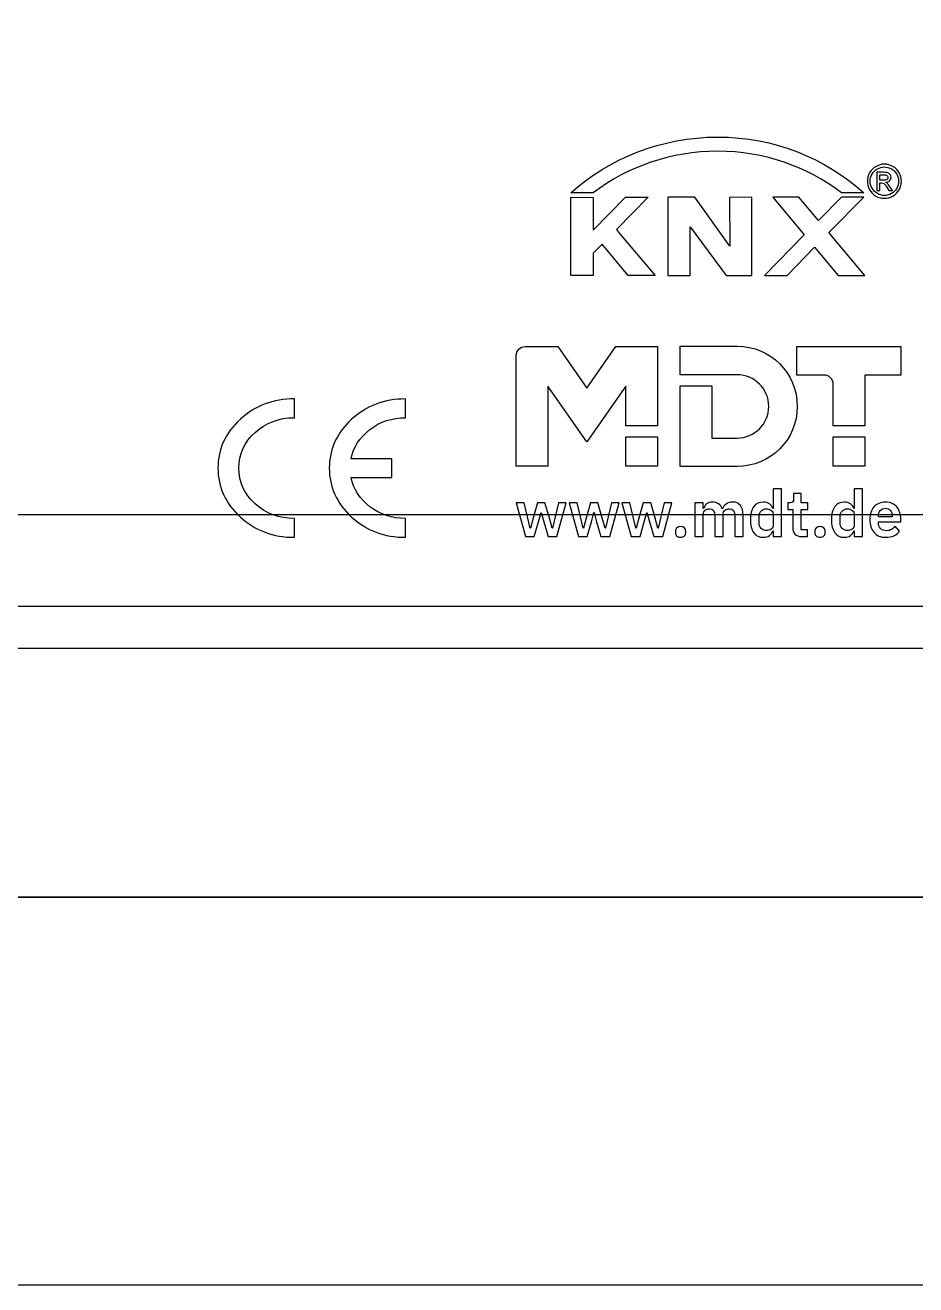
# Model space of a CAD drawing. Header units: millimetres. Extents: x 2151 to 5908, y -441 to 3322.
# Drawn here: x 3270.55 to 3302.74, y 2035.61 to 2081.11 of the extents above; entities that cross this region are included whole.
import ezdxf
from ezdxf.enums import TextEntityAlignment as Align

# ---------------------------------------------------------------- set-up
doc = ezdxf.new("R2010")
doc.units = ezdxf.units.MM
doc.layers.add('2DE_OBJ_Eti-Apparatus', color=7, linetype='Continuous', lineweight=25)
doc.layers.add('Beschriftung', color=7, linetype='Continuous')
doc.layers.add('Gehäuse', color=7, linetype='Continuous')
doc.styles.add('CP_ATTR', font='ARIAL.TTF')

# ---------------------------------------------------------------- blocks, each defined once
blk = doc.blocks.new('2de_eti_9_4352_5ex0yz5')
at = {"linetype": 'Continuous'}
blk.add_line((716, 0), (0, 0), dxfattribs=at)
at = {"linetype": 'ByBlock', "style": 'CP_ATTR', "flags": 9}
for tag, p in [('CURRENT', (0, 5)), ('LINK', (0, 5)), ('CHARACTER', (0, 5)), ('POWER', (0, 5)), ('ORDER-NO', (0, 5)), ('PRODUCT-TYPE', (0, 5)), ('ARTICLE', (0, 5)), ('GROUP', (0, 5)), ('NUMBER', (0, 5)), ('NAME', (0, 5)), ('EL-STATUS', (0, 4.999)), ('FUNCTION', (0, 4.999)), ('ARTICLE-2', (0, 4.999)), ('ARTICLE-1', (0, 4.999)), ('VOLTAGE', (0, 4.999)), ('PRODUCER', (0, 4.999)), ('WEIGHT', (0.001, 5)), ('IP', (0.001, 5)), ('OTHER', (0.001, 5))]:
    blk.add_attdef(tag, text='', height=0.00005, dxfattribs=at).set_placement(p, align=Align.MIDDLE_LEFT)
blk = doc.blocks.new('Gehäuse_6_TE')
at = {"layer": 'Gehäuse'}
for p, q in [((0, 23), (108, 23)), ((0, 14), (108, 14))]:
    blk.add_line(p, q, dxfattribs=at)
for points in [[(0, 0), (108, 0), (108, 91), (0, 91)], [(2.5, 66.5), (105.5, 66.5), (105.5, 24.5), (2.5, 24.5)], [(108, 14), (54, 14), (54, 0), (108, 0)]]:
    blk.add_lwpolyline(points, close=True, dxfattribs=at)
blk = doc.blocks.new('STC-0960.01')
at = {"layer": 'Beschriftung'}
for points, knots in [([(98.845, 39.447), (97.439, 40.701), (95.604, 41.459), (93.568, 41.459), (93.568, 41.459), (93.567, 41.459), (93.566, 41.459), (93.565, 41.459), (93.565, 41.459), (91.53, 41.458), (89.655, 40.698), (88.25, 39.445), (88.25, 39.445), (88.25, 39.445), (89.061, 39.445), (89.061, 39.445), (89.061, 39.445), (90.307, 40.389), (91.874, 40.947), (93.56, 40.947), (93.56, 40.947), (93.562, 40.947), (93.563, 40.947), (93.565, 40.947), (93.565, 40.947), (95.25, 40.946), (96.79, 40.391), (98.035, 39.447), (98.035, 39.447), (98.035, 39.447), (98.845, 39.447), (98.845, 39.447)], [0, 0, 0, 0, 0.111111, 0.111111, 0.111111, 0.111111, 0.222222, 0.222222, 0.222222, 0.222222, 0.333333, 0.333333, 0.333333, 0.333333, 0.444444, 0.444444, 0.444444, 0.444444, 0.555556, 0.555556, 0.555556, 0.555556, 0.666667, 0.666667, 0.666667, 0.666667, 0.777778, 0.777778, 0.777778, 0.777778, 1, 1, 1, 1]), ([(99.585, 40.48), (99.688, 40.48), (99.788, 40.453), (99.887, 40.399), (99.887, 40.399), (99.986, 40.347), (100.063, 40.271), (100.118, 40.172), (100.118, 40.172), (100.173, 40.073), (100.2, 39.97), (100.2, 39.863), (100.2, 39.863), (100.2, 39.757), (100.173, 39.655), (100.118, 39.557), (100.118, 39.557), (100.065, 39.46), (99.989, 39.383), (99.891, 39.329), (99.891, 39.329), (99.794, 39.274), (99.692, 39.247), (99.585, 39.247), (99.585, 39.247), (99.478, 39.247), (99.376, 39.274), (99.277, 39.329), (99.277, 39.329), (99.18, 39.383), (99.103, 39.46), (99.05, 39.557), (99.05, 39.557), (98.994, 39.655), (98.968, 39.757), (98.968, 39.863), (98.968, 39.863), (98.968, 39.97), (98.996, 40.073), (99.051, 40.172), (99.051, 40.172), (99.106, 40.271), (99.183, 40.347), (99.282, 40.399), (99.282, 40.399), (99.381, 40.453), (99.481, 40.48), (99.585, 40.48)], [0, 0, 0, 0, 0.076923, 0.076923, 0.076923, 0.076923, 0.153846, 0.153846, 0.153846, 0.153846, 0.230769, 0.230769, 0.230769, 0.230769, 0.307692, 0.307692, 0.307692, 0.307692, 0.384615, 0.384615, 0.384615, 0.384615, 0.461538, 0.461538, 0.461538, 0.461538, 0.538462, 0.538462, 0.538462, 0.538462, 0.615385, 0.615385, 0.615385, 0.615385, 0.692308, 0.692308, 0.692308, 0.692308, 0.769231, 0.769231, 0.769231, 0.769231, 0.846154, 0.846154, 0.846154, 0.846154, 1, 1, 1, 1]), ([(99.585, 40.378), (99.498, 40.378), (99.414, 40.356), (99.332, 40.311), (99.332, 40.311), (99.25, 40.267), (99.185, 40.204), (99.14, 40.12), (99.14, 40.12), (99.093, 40.038), (99.069, 39.953), (99.069, 39.863), (99.069, 39.863), (99.069, 39.774), (99.093, 39.689), (99.138, 39.609), (99.138, 39.609), (99.183, 39.527), (99.247, 39.463), (99.329, 39.418), (99.329, 39.418), (99.411, 39.373), (99.496, 39.349), (99.585, 39.349), (99.585, 39.349), (99.673, 39.349), (99.758, 39.373), (99.84, 39.418), (99.84, 39.418), (99.922, 39.463), (99.986, 39.527), (100.031, 39.609), (100.031, 39.609), (100.076, 39.689), (100.098, 39.774), (100.098, 39.863), (100.098, 39.863), (100.098, 39.953), (100.075, 40.038), (100.029, 40.12), (100.029, 40.12), (99.983, 40.204), (99.919, 40.267), (99.837, 40.311), (99.837, 40.311), (99.755, 40.356), (99.67, 40.378), (99.585, 40.378)], [0, 0, 0, 0, 0.076923, 0.076923, 0.076923, 0.076923, 0.153846, 0.153846, 0.153846, 0.153846, 0.230769, 0.230769, 0.230769, 0.230769, 0.307692, 0.307692, 0.307692, 0.307692, 0.384615, 0.384615, 0.384615, 0.384615, 0.461538, 0.461538, 0.461538, 0.461538, 0.538462, 0.538462, 0.538462, 0.538462, 0.615385, 0.615385, 0.615385, 0.615385, 0.692308, 0.692308, 0.692308, 0.692308, 0.769231, 0.769231, 0.769231, 0.769231, 0.846154, 0.846154, 0.846154, 0.846154, 1, 1, 1, 1]), ([(99.314, 39.523), (99.314, 39.523), (99.314, 40.185), (99.314, 40.185), (99.314, 40.185), (99.314, 40.185), (99.541, 40.185), (99.541, 40.185), (99.541, 40.185), (99.62, 40.185), (99.677, 40.179), (99.712, 40.167), (99.712, 40.167), (99.747, 40.155), (99.774, 40.133), (99.795, 40.103), (99.795, 40.103), (99.815, 40.073), (99.825, 40.04), (99.825, 40.006), (99.825, 40.006), (99.825, 39.958), (99.809, 39.916), (99.774, 39.879), (99.774, 39.879), (99.739, 39.844), (99.693, 39.824), (99.635, 39.819), (99.635, 39.819), (99.658, 39.809), (99.678, 39.797), (99.692, 39.784), (99.692, 39.784), (99.718, 39.759), (99.752, 39.714), (99.79, 39.653), (99.79, 39.653), (99.79, 39.653), (99.871, 39.523), (99.871, 39.523), (99.871, 39.523), (99.871, 39.523), (99.74, 39.523), (99.74, 39.523), (99.74, 39.523), (99.74, 39.523), (99.682, 39.627), (99.682, 39.627), (99.682, 39.627), (99.635, 39.71), (99.598, 39.76), (99.57, 39.782), (99.57, 39.782), (99.549, 39.797), (99.521, 39.804), (99.484, 39.804), (99.484, 39.804), (99.484, 39.804), (99.421, 39.804), (99.421, 39.804), (99.421, 39.804), (99.421, 39.804), (99.421, 39.523), (99.421, 39.523), (99.421, 39.523), (99.421, 39.523), (99.314, 39.523), (99.314, 39.523)], [0, 0, 0, 0, 0.055556, 0.055556, 0.055556, 0.055556, 0.111111, 0.111111, 0.111111, 0.111111, 0.166667, 0.166667, 0.166667, 0.166667, 0.222222, 0.222222, 0.222222, 0.222222, 0.277778, 0.277778, 0.277778, 0.277778, 0.333333, 0.333333, 0.333333, 0.333333, 0.388889, 0.388889, 0.388889, 0.388889, 0.444444, 0.444444, 0.444444, 0.444444, 0.5, 0.5, 0.5, 0.5, 0.555556, 0.555556, 0.555556, 0.555556, 0.611111, 0.611111, 0.611111, 0.611111, 0.666667, 0.666667, 0.666667, 0.666667, 0.722222, 0.722222, 0.722222, 0.722222, 0.777778, 0.777778, 0.777778, 0.777778, 0.833333, 0.833333, 0.833333, 0.833333, 0.888889, 0.888889, 0.888889, 0.888889, 1, 1, 1, 1]), ([(99.421, 39.896), (99.421, 39.896), (99.551, 39.896), (99.551, 39.896), (99.551, 39.896), (99.613, 39.896), (99.655, 39.906), (99.678, 39.924), (99.678, 39.924), (99.7, 39.943), (99.712, 39.966), (99.712, 39.996), (99.712, 39.996), (99.712, 40.017), (99.707, 40.033), (99.695, 40.05), (99.695, 40.05), (99.685, 40.065), (99.67, 40.077), (99.65, 40.083), (99.65, 40.083), (99.631, 40.092), (99.595, 40.095), (99.543, 40.095), (99.543, 40.095), (99.543, 40.095), (99.421, 40.095), (99.421, 40.095), (99.421, 40.095), (99.421, 40.095), (99.421, 39.896), (99.421, 39.896)], [0, 0, 0, 0, 0.111111, 0.111111, 0.111111, 0.111111, 0.222222, 0.222222, 0.222222, 0.222222, 0.333333, 0.333333, 0.333333, 0.333333, 0.444444, 0.444444, 0.444444, 0.444444, 0.555556, 0.555556, 0.555556, 0.555556, 0.666667, 0.666667, 0.666667, 0.666667, 0.777778, 0.777778, 0.777778, 0.777778, 1, 1, 1, 1]), ([(90.016, 37.975), (90.016, 37.975), (89.901, 38.119), (89.901, 38.119), (89.901, 38.119), (89.901, 38.119), (91.049, 39.284), (91.049, 39.284), (91.049, 39.284), (91.049, 39.284), (90.228, 39.284), (90.228, 39.284), (90.228, 39.284), (90.228, 39.284), (89.06, 38.095), (89.06, 38.095), (89.06, 38.095), (89.06, 38.095), (89.06, 39.281), (89.06, 39.281), (89.06, 39.281), (89.06, 39.281), (88.252, 39.282), (88.252, 39.282), (88.252, 39.282), (88.252, 39.282), (88.249, 36.46), (88.249, 36.46), (88.249, 36.46), (88.249, 36.46), (89.06, 36.46), (89.06, 36.46), (89.06, 36.46), (89.06, 36.46), (89.06, 37.266), (89.06, 37.266), (89.06, 37.266), (89.06, 37.266), (89.38, 37.59), (89.38, 37.59), (89.38, 37.59), (89.38, 37.59), (90.33, 36.46), (90.33, 36.46), (90.33, 36.46), (90.33, 36.46), (91.298, 36.46), (91.298, 36.46), (91.298, 36.46), (91.298, 36.46), (90.016, 37.975), (90.016, 37.975)], [0, 0, 0, 0, 0.071429, 0.071429, 0.071429, 0.071429, 0.142857, 0.142857, 0.142857, 0.142857, 0.214286, 0.214286, 0.214286, 0.214286, 0.285714, 0.285714, 0.285714, 0.285714, 0.357143, 0.357143, 0.357143, 0.357143, 0.428571, 0.428571, 0.428571, 0.428571, 0.5, 0.5, 0.5, 0.5, 0.571429, 0.571429, 0.571429, 0.571429, 0.642857, 0.642857, 0.642857, 0.642857, 0.714286, 0.714286, 0.714286, 0.714286, 0.785714, 0.785714, 0.785714, 0.785714, 0.857143, 0.857143, 0.857143, 0.857143, 1, 1, 1, 1]), ([(92.739, 39.285), (92.739, 39.285), (93.993, 37.517), (93.993, 37.517), (93.993, 37.517), (93.993, 37.517), (93.986, 39.28), (93.986, 39.28), (93.986, 39.28), (93.986, 39.28), (94.798, 39.282), (94.798, 39.282), (94.798, 39.282), (94.798, 39.282), (94.798, 36.459), (94.798, 36.459), (94.798, 36.459), (94.798, 36.459), (93.866, 36.459), (93.866, 36.459), (93.866, 36.459), (93.866, 36.459), (92.567, 38.214), (92.567, 38.214), (92.567, 38.214), (92.567, 38.214), (92.568, 36.459), (92.568, 36.459), (92.568, 36.459), (92.568, 36.459), (91.753, 36.459), (91.753, 36.459), (91.753, 36.459), (91.753, 36.459), (91.753, 39.285), (91.753, 39.285), (91.753, 39.285), (91.753, 39.285), (92.739, 39.285), (92.739, 39.285)], [0, 0, 0, 0, 0.090909, 0.090909, 0.090909, 0.090909, 0.181818, 0.181818, 0.181818, 0.181818, 0.272727, 0.272727, 0.272727, 0.272727, 0.363636, 0.363636, 0.363636, 0.363636, 0.454545, 0.454545, 0.454545, 0.454545, 0.545455, 0.545455, 0.545455, 0.545455, 0.636364, 0.636364, 0.636364, 0.636364, 0.727273, 0.727273, 0.727273, 0.727273, 0.818182, 0.818182, 0.818182, 0.818182, 1, 1, 1, 1]), ([(98.883, 36.46), (98.883, 36.46), (97.919, 36.459), (97.919, 36.459), (97.919, 36.459), (97.919, 36.459), (97.06, 37.481), (97.06, 37.481), (97.06, 37.481), (97.06, 37.481), (96.065, 36.46), (96.065, 36.46), (96.065, 36.46), (96.065, 36.46), (95.255, 36.46), (95.255, 36.46), (95.255, 36.46), (95.255, 36.46), (96.689, 37.923), (96.689, 37.923), (96.689, 37.923), (96.689, 37.923), (95.549, 39.282), (95.549, 39.282), (95.549, 39.282), (95.549, 39.282), (96.495, 39.282), (96.495, 39.282), (96.495, 39.282), (96.495, 39.282), (97.208, 38.45), (97.208, 38.45), (97.208, 38.45), (97.208, 38.45), (98.035, 39.282), (98.035, 39.282), (98.035, 39.282), (98.035, 39.282), (98.845, 39.282), (98.845, 39.282), (98.845, 39.282), (98.845, 39.282), (97.579, 38.008), (97.579, 38.008), (97.579, 38.008), (97.579, 38.008), (98.883, 36.46), (98.883, 36.46)], [0, 0, 0, 0, 0.076923, 0.076923, 0.076923, 0.076923, 0.153846, 0.153846, 0.153846, 0.153846, 0.230769, 0.230769, 0.230769, 0.230769, 0.307692, 0.307692, 0.307692, 0.307692, 0.384615, 0.384615, 0.384615, 0.384615, 0.461538, 0.461538, 0.461538, 0.461538, 0.538462, 0.538462, 0.538462, 0.538462, 0.615385, 0.615385, 0.615385, 0.615385, 0.692308, 0.692308, 0.692308, 0.692308, 0.769231, 0.769231, 0.769231, 0.769231, 0.846154, 0.846154, 0.846154, 0.846154, 1, 1, 1, 1]), ([(88.831, 32.386), (88.831, 32.386), (87.789, 33.89), (87.789, 33.89), (87.789, 33.89), (87.789, 33.89), (86.601, 33.89), (86.601, 33.89), (86.601, 33.89), (86.423, 33.888), (86.282, 33.744), (86.28, 33.568), (86.28, 33.568), (86.28, 33.55), (86.28, 29.567), (86.28, 29.567), (86.28, 29.567), (86.28, 29.567), (87.423, 29.567), (87.423, 29.567), (87.423, 29.567), (87.423, 29.567), (87.423, 32.462), (87.423, 32.462), (87.423, 32.462), (87.423, 32.462), (88.831, 30.448), (88.831, 30.448), (88.831, 30.448), (88.831, 30.448), (90.238, 32.462), (90.238, 32.462), (90.238, 32.462), (90.238, 32.462), (90.238, 31.025), (90.238, 31.025), (90.238, 31.025), (90.238, 31.025), (91.383, 31.025), (91.383, 31.025), (91.383, 31.025), (91.383, 31.025), (91.383, 33.89), (91.383, 33.89), (91.383, 33.89), (91.383, 33.89), (89.874, 33.89), (89.874, 33.89), (89.874, 33.89), (89.874, 33.89), (88.831, 32.386), (88.831, 32.386)], [0, 0, 0, 0, 0.071429, 0.071429, 0.071429, 0.071429, 0.142857, 0.142857, 0.142857, 0.142857, 0.214286, 0.214286, 0.214286, 0.214286, 0.285714, 0.285714, 0.285714, 0.285714, 0.357143, 0.357143, 0.357143, 0.357143, 0.428571, 0.428571, 0.428571, 0.428571, 0.5, 0.5, 0.5, 0.5, 0.571429, 0.571429, 0.571429, 0.571429, 0.642857, 0.642857, 0.642857, 0.642857, 0.714286, 0.714286, 0.714286, 0.714286, 0.785714, 0.785714, 0.785714, 0.785714, 0.857143, 0.857143, 0.857143, 0.857143, 1, 1, 1, 1]), ([(94.263, 33.904), (94.263, 33.904), (92.204, 33.904), (92.204, 33.904), (92.204, 33.904), (92.204, 33.904), (92.204, 32.871), (92.204, 32.871), (92.204, 32.871), (92.204, 32.871), (94.263, 32.871), (94.263, 32.871), (94.263, 32.871), (94.894, 32.871), (95.408, 32.361), (95.408, 31.73), (95.408, 31.73), (95.408, 31.1), (94.894, 30.587), (94.263, 30.587), (94.263, 30.587), (94.263, 30.587), (93.347, 30.587), (93.347, 30.587), (93.347, 30.587), (93.347, 30.587), (93.347, 32.475), (93.347, 32.475), (93.347, 32.475), (93.347, 32.475), (92.204, 32.475), (92.204, 32.475), (92.204, 32.475), (92.204, 32.475), (92.204, 29.556), (92.204, 29.556), (92.204, 29.556), (92.204, 29.556), (94.263, 29.557), (94.263, 29.557), (94.263, 29.557), (95.464, 29.557), (96.437, 30.53), (96.437, 31.73), (96.437, 31.73), (96.437, 32.931), (95.464, 33.904), (94.263, 33.904)], [0, 0, 0, 0, 0.076923, 0.076923, 0.076923, 0.076923, 0.153846, 0.153846, 0.153846, 0.153846, 0.230769, 0.230769, 0.230769, 0.230769, 0.307692, 0.307692, 0.307692, 0.307692, 0.384615, 0.384615, 0.384615, 0.384615, 0.461538, 0.461538, 0.461538, 0.461538, 0.538462, 0.538462, 0.538462, 0.538462, 0.615385, 0.615385, 0.615385, 0.615385, 0.692308, 0.692308, 0.692308, 0.692308, 0.769231, 0.769231, 0.769231, 0.769231, 0.846154, 0.846154, 0.846154, 0.846154, 1, 1, 1, 1]), ([(96.415, 33.89), (96.415, 33.89), (96.415, 32.861), (96.415, 32.861), (96.415, 32.861), (96.415, 32.861), (97.383, 32.861), (97.4, 32.861), (97.4, 32.861), (97.594, 32.863), (97.735, 32.707), (97.735, 32.535), (97.735, 32.535), (97.735, 32.371), (97.735, 31.025), (97.735, 31.025), (97.735, 31.025), (97.735, 31.025), (98.88, 31.025), (98.88, 31.025), (98.88, 31.025), (98.88, 31.025), (98.88, 32.858), (98.88, 32.858), (98.88, 32.858), (98.88, 32.858), (100.177, 32.858), (100.177, 32.858), (100.177, 32.858), (100.177, 32.858), (100.177, 33.89), (100.177, 33.89), (100.177, 33.89), (100.177, 33.89), (96.415, 33.89), (96.415, 33.89)], [0, 0, 0, 0, 0.1, 0.1, 0.1, 0.1, 0.2, 0.2, 0.2, 0.2, 0.3, 0.3, 0.3, 0.3, 0.4, 0.4, 0.4, 0.4, 0.5, 0.5, 0.5, 0.5, 0.6, 0.6, 0.6, 0.6, 0.7, 0.7, 0.7, 0.7, 0.8, 0.8, 0.8, 0.8, 1, 1, 1, 1]), ([(78.262, 27), (77.501, 27), (76.85, 27.244), (76.312, 27.733), (76.312, 27.733), (75.772, 28.221), (75.503, 28.811), (75.503, 29.501), (75.503, 29.501), (75.503, 30.189), (75.772, 30.779), (76.312, 31.267), (76.312, 31.267), (76.85, 31.756), (77.501, 32), (78.262, 32), (78.262, 32), (78.262, 32), (78.262, 32), (78.263, 32), (78.263, 32), (78.264, 32), (78.264, 32), (78.264, 32), (78.264, 32), (78.264, 32), (78.264, 31.321), (78.264, 31.321), (78.264, 31.321), (78.264, 31.321), (78.264, 31.321), (78.264, 31.321), (78.264, 31.321), (78.264, 31.321), (78.264, 31.321), (78.264, 31.321), (78.264, 31.321), (77.71, 31.321), (77.237, 31.143), (76.843, 30.786), (76.843, 30.786), (76.451, 30.43), (76.256, 30.001), (76.256, 29.501), (76.256, 29.501), (76.256, 28.999), (76.451, 28.572), (76.843, 28.215), (76.843, 28.215), (77.237, 27.86), (77.71, 27.682), (78.264, 27.682), (78.264, 27.682), (78.264, 27.682), (78.264, 27.682), (78.264, 27.682), (78.264, 27.682), (78.264, 27.682), (78.264, 27.682), (78.264, 27.682), (78.264, 27.682), (78.264, 27.682), (78.264, 27), (78.264, 27), (78.264, 27), (78.264, 27), (78.264, 27), (78.263, 27), (78.263, 27), (78.262, 27), (78.262, 27), (78.262, 27)], [0, 0, 0, 0, 0.052632, 0.052632, 0.052632, 0.052632, 0.105263, 0.105263, 0.105263, 0.105263, 0.157895, 0.157895, 0.157895, 0.157895, 0.210526, 0.210526, 0.210526, 0.210526, 0.263158, 0.263158, 0.263158, 0.263158, 0.315789, 0.315789, 0.315789, 0.315789, 0.368421, 0.368421, 0.368421, 0.368421, 0.421053, 0.421053, 0.421053, 0.421053, 0.473684, 0.473684, 0.473684, 0.473684, 0.526316, 0.526316, 0.526316, 0.526316, 0.578947, 0.578947, 0.578947, 0.578947, 0.631579, 0.631579, 0.631579, 0.631579, 0.684211, 0.684211, 0.684211, 0.684211, 0.736842, 0.736842, 0.736842, 0.736842, 0.789474, 0.789474, 0.789474, 0.789474, 0.842105, 0.842105, 0.842105, 0.842105, 0.894737, 0.894737, 0.894737, 0.894737, 1, 1, 1, 1]), ([(82.28, 32), (82.28, 32), (82.28, 31.321), (82.28, 31.321), (82.28, 31.321), (81.792, 31.321), (81.363, 31.18), (80.996, 30.896), (80.996, 30.896), (80.627, 30.614), (80.399, 30.262), (80.311, 29.841), (80.311, 29.841), (80.311, 29.841), (81.78, 29.841), (81.78, 29.841), (81.78, 29.841), (81.78, 29.841), (81.78, 29.159), (81.78, 29.159), (81.78, 29.159), (81.78, 29.159), (80.311, 29.159), (80.311, 29.159), (80.311, 29.159), (80.399, 28.738), (80.627, 28.387), (80.996, 28.105), (80.996, 28.105), (81.363, 27.824), (81.792, 27.682), (82.28, 27.682), (82.28, 27.682), (82.28, 27.682), (82.28, 27), (82.28, 27), (82.28, 27), (81.519, 27), (80.87, 27.244), (80.333, 27.733), (80.333, 27.733), (79.795, 28.221), (79.525, 28.811), (79.525, 29.501), (79.525, 29.501), (79.525, 30.187), (79.795, 30.775), (80.333, 31.263), (80.333, 31.263), (80.87, 31.752), (81.519, 31.998), (82.28, 32)], [0, 0, 0, 0, 0.071429, 0.071429, 0.071429, 0.071429, 0.142857, 0.142857, 0.142857, 0.142857, 0.214286, 0.214286, 0.214286, 0.214286, 0.285714, 0.285714, 0.285714, 0.285714, 0.357143, 0.357143, 0.357143, 0.357143, 0.428571, 0.428571, 0.428571, 0.428571, 0.5, 0.5, 0.5, 0.5, 0.571429, 0.571429, 0.571429, 0.571429, 0.642857, 0.642857, 0.642857, 0.642857, 0.714286, 0.714286, 0.714286, 0.714286, 0.785714, 0.785714, 0.785714, 0.785714, 0.857143, 0.857143, 0.857143, 0.857143, 1, 1, 1, 1]), ([(90.238, 29.567), (90.238, 29.567), (91.383, 29.567), (91.383, 29.567), (91.383, 29.567), (91.383, 29.567), (91.383, 30.629), (91.383, 30.629), (91.383, 30.629), (91.383, 30.629), (90.238, 30.629), (90.238, 30.629), (90.238, 30.629), (90.238, 30.629), (90.238, 29.567), (90.238, 29.567)], [0, 0, 0, 0, 0.2, 0.2, 0.2, 0.2, 0.4, 0.4, 0.4, 0.4, 0.6, 0.6, 0.6, 0.6, 1, 1, 1, 1]), ([(97.735, 29.567), (97.735, 29.567), (98.88, 29.567), (98.88, 29.567), (98.88, 29.567), (98.88, 29.567), (98.88, 30.629), (98.88, 30.629), (98.88, 30.629), (98.88, 30.629), (97.735, 30.629), (97.735, 30.629), (97.735, 30.629), (97.735, 30.629), (97.735, 29.567), (97.735, 29.567)], [0, 0, 0, 0, 0.2, 0.2, 0.2, 0.2, 0.4, 0.4, 0.4, 0.4, 0.6, 0.6, 0.6, 0.6, 1, 1, 1, 1]), ([(95.565, 27.231), (95.565, 27.231), (95.554, 27.231), (95.554, 27.231), (95.554, 27.231), (95.532, 27.161), (95.491, 27.105), (95.43, 27.063), (95.43, 27.063), (95.369, 27.021), (95.299, 27), (95.218, 27), (95.218, 27), (95.064, 27), (94.946, 27.055), (94.864, 27.166), (94.864, 27.166), (94.783, 27.276), (94.742, 27.434), (94.742, 27.639), (94.742, 27.639), (94.742, 27.843), (94.783, 27.999), (94.864, 28.109), (94.864, 28.109), (94.946, 28.219), (95.064, 28.273), (95.218, 28.273), (95.218, 28.273), (95.299, 28.273), (95.369, 28.253), (95.43, 28.212), (95.43, 28.212), (95.491, 28.171), (95.532, 28.115), (95.554, 28.045), (95.554, 28.045), (95.554, 28.045), (95.565, 28.045), (95.565, 28.045), (95.565, 28.045), (95.565, 28.045), (95.565, 28.754), (95.565, 28.754), (95.565, 28.754), (95.565, 28.754), (95.864, 28.754), (95.864, 28.754), (95.864, 28.754), (95.864, 28.754), (95.864, 27.028), (95.864, 27.028), (95.864, 27.028), (95.864, 27.028), (95.565, 27.028), (95.565, 27.028), (95.565, 27.028), (95.565, 27.028), (95.565, 27.231), (95.565, 27.231)], [0, 0, 0, 0, 0.0625, 0.0625, 0.0625, 0.0625, 0.125, 0.125, 0.125, 0.125, 0.1875, 0.1875, 0.1875, 0.1875, 0.25, 0.25, 0.25, 0.25, 0.3125, 0.3125, 0.3125, 0.3125, 0.375, 0.375, 0.375, 0.375, 0.4375, 0.4375, 0.4375, 0.4375, 0.5, 0.5, 0.5, 0.5, 0.5625, 0.5625, 0.5625, 0.5625, 0.625, 0.625, 0.625, 0.625, 0.6875, 0.6875, 0.6875, 0.6875, 0.75, 0.75, 0.75, 0.75, 0.8125, 0.8125, 0.8125, 0.8125, 0.875, 0.875, 0.875, 0.875, 1, 1, 1, 1]), ([(98.495, 27.231), (98.495, 27.231), (98.483, 27.231), (98.483, 27.231), (98.483, 27.231), (98.461, 27.161), (98.42, 27.105), (98.359, 27.063), (98.359, 27.063), (98.299, 27.021), (98.228, 27), (98.147, 27), (98.147, 27), (97.993, 27), (97.875, 27.055), (97.794, 27.166), (97.794, 27.166), (97.712, 27.276), (97.671, 27.434), (97.671, 27.639), (97.671, 27.639), (97.671, 27.843), (97.712, 27.999), (97.794, 28.109), (97.794, 28.109), (97.875, 28.219), (97.993, 28.273), (98.147, 28.273), (98.147, 28.273), (98.228, 28.273), (98.299, 28.253), (98.359, 28.212), (98.359, 28.212), (98.42, 28.171), (98.461, 28.115), (98.483, 28.045), (98.483, 28.045), (98.483, 28.045), (98.495, 28.045), (98.495, 28.045), (98.495, 28.045), (98.495, 28.045), (98.495, 28.754), (98.495, 28.754), (98.495, 28.754), (98.495, 28.754), (98.793, 28.754), (98.793, 28.754), (98.793, 28.754), (98.793, 28.754), (98.793, 27.028), (98.793, 27.028), (98.793, 27.028), (98.793, 27.028), (98.495, 27.028), (98.495, 27.028), (98.495, 27.028), (98.495, 27.028), (98.495, 27.231), (98.495, 27.231)], [0, 0, 0, 0, 0.0625, 0.0625, 0.0625, 0.0625, 0.125, 0.125, 0.125, 0.125, 0.1875, 0.1875, 0.1875, 0.1875, 0.25, 0.25, 0.25, 0.25, 0.3125, 0.3125, 0.3125, 0.3125, 0.375, 0.375, 0.375, 0.375, 0.4375, 0.4375, 0.4375, 0.4375, 0.5, 0.5, 0.5, 0.5, 0.5625, 0.5625, 0.5625, 0.5625, 0.625, 0.625, 0.625, 0.625, 0.6875, 0.6875, 0.6875, 0.6875, 0.75, 0.75, 0.75, 0.75, 0.8125, 0.8125, 0.8125, 0.8125, 0.875, 0.875, 0.875, 0.875, 1, 1, 1, 1]), ([(86.28, 28.245), (86.28, 28.245), (86.567, 28.245), (86.567, 28.245), (86.567, 28.245), (86.567, 28.245), (86.691, 27.744), (86.691, 27.744), (86.691, 27.744), (86.691, 27.744), (86.786, 27.327), (86.786, 27.327), (86.786, 27.327), (86.786, 27.327), (86.796, 27.327), (86.796, 27.327), (86.796, 27.327), (86.796, 27.327), (86.907, 27.744), (86.907, 27.744), (86.907, 27.744), (86.907, 27.744), (87.05, 28.245), (87.05, 28.245), (87.05, 28.245), (87.05, 28.245), (87.32, 28.245), (87.32, 28.245), (87.32, 28.245), (87.32, 28.245), (87.467, 27.744), (87.467, 27.744), (87.467, 27.744), (87.467, 27.744), (87.582, 27.327), (87.582, 27.327), (87.582, 27.327), (87.582, 27.327), (87.591, 27.327), (87.591, 27.327), (87.591, 27.327), (87.591, 27.327), (87.687, 27.744), (87.687, 27.744), (87.687, 27.744), (87.687, 27.744), (87.808, 28.245), (87.808, 28.245), (87.808, 28.245), (87.808, 28.245), (88.085, 28.245), (88.085, 28.245), (88.085, 28.245), (88.085, 28.245), (87.752, 27.028), (87.752, 27.028), (87.752, 27.028), (87.752, 27.028), (87.43, 27.028), (87.43, 27.028), (87.43, 27.028), (87.43, 27.028), (87.274, 27.564), (87.274, 27.564), (87.274, 27.564), (87.274, 27.564), (87.183, 27.896), (87.183, 27.896), (87.183, 27.896), (87.183, 27.896), (87.176, 27.896), (87.176, 27.896), (87.176, 27.896), (87.176, 27.896), (87.087, 27.564), (87.087, 27.564), (87.087, 27.564), (87.087, 27.564), (86.933, 27.028), (86.933, 27.028), (86.933, 27.028), (86.933, 27.028), (86.616, 27.028), (86.616, 27.028), (86.616, 27.028), (86.616, 27.028), (86.28, 28.245), (86.28, 28.245)], [0, 0, 0, 0, 0.043478, 0.043478, 0.043478, 0.043478, 0.086957, 0.086957, 0.086957, 0.086957, 0.130435, 0.130435, 0.130435, 0.130435, 0.173913, 0.173913, 0.173913, 0.173913, 0.217391, 0.217391, 0.217391, 0.217391, 0.26087, 0.26087, 0.26087, 0.26087, 0.304348, 0.304348, 0.304348, 0.304348, 0.347826, 0.347826, 0.347826, 0.347826, 0.391304, 0.391304, 0.391304, 0.391304, 0.434783, 0.434783, 0.434783, 0.434783, 0.478261, 0.478261, 0.478261, 0.478261, 0.521739, 0.521739, 0.521739, 0.521739, 0.565217, 0.565217, 0.565217, 0.565217, 0.608696, 0.608696, 0.608696, 0.608696, 0.652174, 0.652174, 0.652174, 0.652174, 0.695652, 0.695652, 0.695652, 0.695652, 0.73913, 0.73913, 0.73913, 0.73913, 0.782609, 0.782609, 0.782609, 0.782609, 0.826087, 0.826087, 0.826087, 0.826087, 0.869565, 0.869565, 0.869565, 0.869565, 0.913043, 0.913043, 0.913043, 0.913043, 1, 1, 1, 1]), ([(88.19, 28.245), (88.19, 28.245), (88.477, 28.245), (88.477, 28.245), (88.477, 28.245), (88.477, 28.245), (88.601, 27.744), (88.601, 27.744), (88.601, 27.744), (88.601, 27.744), (88.696, 27.327), (88.696, 27.327), (88.696, 27.327), (88.696, 27.327), (88.706, 27.327), (88.706, 27.327), (88.706, 27.327), (88.706, 27.327), (88.818, 27.744), (88.818, 27.744), (88.818, 27.744), (88.818, 27.744), (88.96, 28.245), (88.96, 28.245), (88.96, 28.245), (88.96, 28.245), (89.23, 28.245), (89.23, 28.245), (89.23, 28.245), (89.23, 28.245), (89.377, 27.744), (89.377, 27.744), (89.377, 27.744), (89.377, 27.744), (89.492, 27.327), (89.492, 27.327), (89.492, 27.327), (89.492, 27.327), (89.501, 27.327), (89.501, 27.327), (89.501, 27.327), (89.501, 27.327), (89.597, 27.744), (89.597, 27.744), (89.597, 27.744), (89.597, 27.744), (89.718, 28.245), (89.718, 28.245), (89.718, 28.245), (89.718, 28.245), (89.995, 28.245), (89.995, 28.245), (89.995, 28.245), (89.995, 28.245), (89.662, 27.028), (89.662, 27.028), (89.662, 27.028), (89.662, 27.028), (89.34, 27.028), (89.34, 27.028), (89.34, 27.028), (89.34, 27.028), (89.184, 27.564), (89.184, 27.564), (89.184, 27.564), (89.184, 27.564), (89.093, 27.896), (89.093, 27.896), (89.093, 27.896), (89.093, 27.896), (89.086, 27.896), (89.086, 27.896), (89.086, 27.896), (89.086, 27.896), (88.997, 27.564), (88.997, 27.564), (88.997, 27.564), (88.997, 27.564), (88.843, 27.028), (88.843, 27.028), (88.843, 27.028), (88.843, 27.028), (88.526, 27.028), (88.526, 27.028), (88.526, 27.028), (88.526, 27.028), (88.19, 28.245), (88.19, 28.245)], [0, 0, 0, 0, 0.043478, 0.043478, 0.043478, 0.043478, 0.086957, 0.086957, 0.086957, 0.086957, 0.130435, 0.130435, 0.130435, 0.130435, 0.173913, 0.173913, 0.173913, 0.173913, 0.217391, 0.217391, 0.217391, 0.217391, 0.26087, 0.26087, 0.26087, 0.26087, 0.304348, 0.304348, 0.304348, 0.304348, 0.347826, 0.347826, 0.347826, 0.347826, 0.391304, 0.391304, 0.391304, 0.391304, 0.434783, 0.434783, 0.434783, 0.434783, 0.478261, 0.478261, 0.478261, 0.478261, 0.521739, 0.521739, 0.521739, 0.521739, 0.565217, 0.565217, 0.565217, 0.565217, 0.608696, 0.608696, 0.608696, 0.608696, 0.652174, 0.652174, 0.652174, 0.652174, 0.695652, 0.695652, 0.695652, 0.695652, 0.73913, 0.73913, 0.73913, 0.73913, 0.782609, 0.782609, 0.782609, 0.782609, 0.826087, 0.826087, 0.826087, 0.826087, 0.869565, 0.869565, 0.869565, 0.869565, 0.913043, 0.913043, 0.913043, 0.913043, 1, 1, 1, 1]), ([(90.1, 28.245), (90.1, 28.245), (90.387, 28.245), (90.387, 28.245), (90.387, 28.245), (90.387, 28.245), (90.511, 27.744), (90.511, 27.744), (90.511, 27.744), (90.511, 27.744), (90.607, 27.327), (90.607, 27.327), (90.607, 27.327), (90.607, 27.327), (90.616, 27.327), (90.616, 27.327), (90.616, 27.327), (90.616, 27.327), (90.728, 27.744), (90.728, 27.744), (90.728, 27.744), (90.728, 27.744), (90.87, 28.245), (90.87, 28.245), (90.87, 28.245), (90.87, 28.245), (91.141, 28.245), (91.141, 28.245), (91.141, 28.245), (91.141, 28.245), (91.288, 27.744), (91.288, 27.744), (91.288, 27.744), (91.288, 27.744), (91.402, 27.327), (91.402, 27.327), (91.402, 27.327), (91.402, 27.327), (91.411, 27.327), (91.411, 27.327), (91.411, 27.327), (91.411, 27.327), (91.507, 27.744), (91.507, 27.744), (91.507, 27.744), (91.507, 27.744), (91.628, 28.245), (91.628, 28.245), (91.628, 28.245), (91.628, 28.245), (91.906, 28.245), (91.906, 28.245), (91.906, 28.245), (91.906, 28.245), (91.572, 27.028), (91.572, 27.028), (91.572, 27.028), (91.572, 27.028), (91.25, 27.028), (91.25, 27.028), (91.25, 27.028), (91.25, 27.028), (91.094, 27.564), (91.094, 27.564), (91.094, 27.564), (91.094, 27.564), (91.003, 27.896), (91.003, 27.896), (91.003, 27.896), (91.003, 27.896), (90.996, 27.896), (90.996, 27.896), (90.996, 27.896), (90.996, 27.896), (90.907, 27.564), (90.907, 27.564), (90.907, 27.564), (90.907, 27.564), (90.754, 27.028), (90.754, 27.028), (90.754, 27.028), (90.754, 27.028), (90.436, 27.028), (90.436, 27.028), (90.436, 27.028), (90.436, 27.028), (90.1, 28.245), (90.1, 28.245)], [0, 0, 0, 0, 0.043478, 0.043478, 0.043478, 0.043478, 0.086957, 0.086957, 0.086957, 0.086957, 0.130435, 0.130435, 0.130435, 0.130435, 0.173913, 0.173913, 0.173913, 0.173913, 0.217391, 0.217391, 0.217391, 0.217391, 0.26087, 0.26087, 0.26087, 0.26087, 0.304348, 0.304348, 0.304348, 0.304348, 0.347826, 0.347826, 0.347826, 0.347826, 0.391304, 0.391304, 0.391304, 0.391304, 0.434783, 0.434783, 0.434783, 0.434783, 0.478261, 0.478261, 0.478261, 0.478261, 0.521739, 0.521739, 0.521739, 0.521739, 0.565217, 0.565217, 0.565217, 0.565217, 0.608696, 0.608696, 0.608696, 0.608696, 0.652174, 0.652174, 0.652174, 0.652174, 0.695652, 0.695652, 0.695652, 0.695652, 0.73913, 0.73913, 0.73913, 0.73913, 0.782609, 0.782609, 0.782609, 0.782609, 0.826087, 0.826087, 0.826087, 0.826087, 0.869565, 0.869565, 0.869565, 0.869565, 0.913043, 0.913043, 0.913043, 0.913043, 1, 1, 1, 1]), ([(92.738, 27.028), (92.738, 27.028), (92.738, 28.245), (92.738, 28.245), (92.738, 28.245), (92.738, 28.245), (93.037, 28.245), (93.037, 28.245), (93.037, 28.245), (93.037, 28.245), (93.037, 28.043), (93.037, 28.043), (93.037, 28.043), (93.037, 28.043), (93.049, 28.043), (93.049, 28.043), (93.049, 28.043), (93.072, 28.106), (93.109, 28.161), (93.161, 28.206), (93.161, 28.206), (93.212, 28.251), (93.283, 28.273), (93.375, 28.273), (93.375, 28.273), (93.459, 28.273), (93.531, 28.253), (93.592, 28.213), (93.592, 28.213), (93.653, 28.173), (93.698, 28.111), (93.727, 28.029), (93.727, 28.029), (93.727, 28.029), (93.732, 28.029), (93.732, 28.029), (93.732, 28.029), (93.754, 28.097), (93.797, 28.155), (93.861, 28.202), (93.861, 28.202), (93.926, 28.25), (94.007, 28.273), (94.105, 28.273), (94.105, 28.273), (94.225, 28.273), (94.317, 28.232), (94.382, 28.15), (94.382, 28.15), (94.446, 28.068), (94.478, 27.95), (94.478, 27.798), (94.478, 27.798), (94.478, 27.798), (94.478, 27.028), (94.478, 27.028), (94.478, 27.028), (94.478, 27.028), (94.18, 27.028), (94.18, 27.028), (94.18, 27.028), (94.18, 27.028), (94.18, 27.767), (94.18, 27.767), (94.18, 27.767), (94.18, 27.941), (94.114, 28.029), (93.984, 28.029), (93.984, 28.029), (93.954, 28.029), (93.926, 28.024), (93.899, 28.016), (93.899, 28.016), (93.872, 28.007), (93.847, 27.995), (93.826, 27.979), (93.826, 27.979), (93.805, 27.962), (93.789, 27.942), (93.776, 27.918), (93.776, 27.918), (93.764, 27.894), (93.758, 27.865), (93.758, 27.833), (93.758, 27.833), (93.758, 27.833), (93.758, 27.028), (93.758, 27.028), (93.758, 27.028), (93.758, 27.028), (93.459, 27.028), (93.459, 27.028), (93.459, 27.028), (93.459, 27.028), (93.459, 27.767), (93.459, 27.767), (93.459, 27.767), (93.459, 27.941), (93.394, 28.029), (93.263, 28.029), (93.263, 28.029), (93.235, 28.029), (93.208, 28.024), (93.18, 28.016), (93.18, 28.016), (93.153, 28.007), (93.129, 27.995), (93.108, 27.979), (93.108, 27.979), (93.087, 27.962), (93.07, 27.942), (93.057, 27.918), (93.057, 27.918), (93.044, 27.894), (93.037, 27.865), (93.037, 27.833), (93.037, 27.833), (93.037, 27.833), (93.037, 27.028), (93.037, 27.028), (93.037, 27.028), (93.037, 27.028), (92.738, 27.028), (92.738, 27.028)], [0, 0, 0, 0, 0.03125, 0.03125, 0.03125, 0.03125, 0.0625, 0.0625, 0.0625, 0.0625, 0.09375, 0.09375, 0.09375, 0.09375, 0.125, 0.125, 0.125, 0.125, 0.15625, 0.15625, 0.15625, 0.15625, 0.1875, 0.1875, 0.1875, 0.1875, 0.21875, 0.21875, 0.21875, 0.21875, 0.25, 0.25, 0.25, 0.25, 0.28125, 0.28125, 0.28125, 0.28125, 0.3125, 0.3125, 0.3125, 0.3125, 0.34375, 0.34375, 0.34375, 0.34375, 0.375, 0.375, 0.375, 0.375, 0.40625, 0.40625, 0.40625, 0.40625, 0.4375, 0.4375, 0.4375, 0.4375, 0.46875, 0.46875, 0.46875, 0.46875, 0.5, 0.5, 0.5, 0.5, 0.53125, 0.53125, 0.53125, 0.53125, 0.5625, 0.5625, 0.5625, 0.5625, 0.59375, 0.59375, 0.59375, 0.59375, 0.625, 0.625, 0.625, 0.625, 0.65625, 0.65625, 0.65625, 0.65625, 0.6875, 0.6875, 0.6875, 0.6875, 0.71875, 0.71875, 0.71875, 0.71875, 0.75, 0.75, 0.75, 0.75, 0.78125, 0.78125, 0.78125, 0.78125, 0.8125, 0.8125, 0.8125, 0.8125, 0.84375, 0.84375, 0.84375, 0.84375, 0.875, 0.875, 0.875, 0.875, 0.90625, 0.90625, 0.90625, 0.90625, 0.9375, 0.9375, 0.9375, 0.9375, 1, 1, 1, 1]), ([(96.589, 27.028), (96.486, 27.028), (96.408, 27.055), (96.355, 27.108), (96.355, 27.108), (96.301, 27.162), (96.274, 27.238), (96.274, 27.338), (96.274, 27.338), (96.274, 27.338), (96.274, 28.005), (96.274, 28.005), (96.274, 28.005), (96.274, 28.005), (96.095, 28.005), (96.095, 28.005), (96.095, 28.005), (96.095, 28.005), (96.095, 28.245), (96.095, 28.245), (96.095, 28.245), (96.095, 28.245), (96.188, 28.245), (96.188, 28.245), (96.188, 28.245), (96.233, 28.245), (96.264, 28.256), (96.28, 28.277), (96.28, 28.277), (96.296, 28.298), (96.305, 28.329), (96.305, 28.371), (96.305, 28.371), (96.305, 28.371), (96.305, 28.579), (96.305, 28.579), (96.305, 28.579), (96.305, 28.579), (96.573, 28.579), (96.573, 28.579), (96.573, 28.579), (96.573, 28.579), (96.573, 28.245), (96.573, 28.245), (96.573, 28.245), (96.573, 28.245), (96.822, 28.245), (96.822, 28.245), (96.822, 28.245), (96.822, 28.245), (96.822, 28.005), (96.822, 28.005), (96.822, 28.005), (96.822, 28.005), (96.573, 28.005), (96.573, 28.005), (96.573, 28.005), (96.573, 28.005), (96.573, 27.268), (96.573, 27.268), (96.573, 27.268), (96.573, 27.268), (96.804, 27.268), (96.804, 27.268), (96.804, 27.268), (96.804, 27.268), (96.804, 27.028), (96.804, 27.028), (96.804, 27.028), (96.804, 27.028), (96.589, 27.028), (96.589, 27.028)], [0, 0, 0, 0, 0.052632, 0.052632, 0.052632, 0.052632, 0.105263, 0.105263, 0.105263, 0.105263, 0.157895, 0.157895, 0.157895, 0.157895, 0.210526, 0.210526, 0.210526, 0.210526, 0.263158, 0.263158, 0.263158, 0.263158, 0.315789, 0.315789, 0.315789, 0.315789, 0.368421, 0.368421, 0.368421, 0.368421, 0.421053, 0.421053, 0.421053, 0.421053, 0.473684, 0.473684, 0.473684, 0.473684, 0.526316, 0.526316, 0.526316, 0.526316, 0.578947, 0.578947, 0.578947, 0.578947, 0.631579, 0.631579, 0.631579, 0.631579, 0.684211, 0.684211, 0.684211, 0.684211, 0.736842, 0.736842, 0.736842, 0.736842, 0.789474, 0.789474, 0.789474, 0.789474, 0.842105, 0.842105, 0.842105, 0.842105, 0.894737, 0.894737, 0.894737, 0.894737, 1, 1, 1, 1]), ([(99.631, 27), (99.54, 27), (99.46, 27.015), (99.389, 27.046), (99.389, 27.046), (99.318, 27.076), (99.259, 27.119), (99.21, 27.174), (99.21, 27.174), (99.161, 27.229), (99.123, 27.296), (99.096, 27.374), (99.096, 27.374), (99.07, 27.453), (99.057, 27.541), (99.057, 27.639), (99.057, 27.639), (99.057, 27.735), (99.07, 27.823), (99.095, 27.9), (99.095, 27.9), (99.121, 27.978), (99.158, 28.045), (99.206, 28.1), (99.206, 28.1), (99.254, 28.155), (99.313, 28.198), (99.383, 28.228), (99.383, 28.228), (99.453, 28.258), (99.533, 28.273), (99.621, 28.273), (99.621, 28.273), (99.716, 28.273), (99.798, 28.257), (99.868, 28.224), (99.868, 28.224), (99.938, 28.192), (99.996, 28.148), (100.041, 28.091), (100.041, 28.091), (100.086, 28.036), (100.12, 27.971), (100.142, 27.897), (100.142, 27.897), (100.165, 27.823), (100.176, 27.744), (100.176, 27.66), (100.176, 27.66), (100.176, 27.66), (100.176, 27.562), (100.176, 27.562), (100.176, 27.562), (100.176, 27.562), (99.367, 27.562), (99.367, 27.562), (99.367, 27.562), (99.367, 27.562), (99.367, 27.532), (99.367, 27.532), (99.367, 27.532), (99.367, 27.444), (99.392, 27.374), (99.442, 27.32), (99.442, 27.32), (99.491, 27.267), (99.565, 27.24), (99.663, 27.24), (99.663, 27.24), (99.738, 27.24), (99.799, 27.256), (99.846, 27.287), (99.846, 27.287), (99.894, 27.318), (99.936, 27.357), (99.973, 27.405), (99.973, 27.405), (99.973, 27.405), (100.134, 27.225), (100.134, 27.225), (100.134, 27.225), (100.085, 27.154), (100.017, 27.1), (99.93, 27.059), (99.93, 27.059), (99.844, 27.02), (99.744, 27), (99.631, 27)], [0, 0, 0, 0, 0.043478, 0.043478, 0.043478, 0.043478, 0.086957, 0.086957, 0.086957, 0.086957, 0.130435, 0.130435, 0.130435, 0.130435, 0.173913, 0.173913, 0.173913, 0.173913, 0.217391, 0.217391, 0.217391, 0.217391, 0.26087, 0.26087, 0.26087, 0.26087, 0.304348, 0.304348, 0.304348, 0.304348, 0.347826, 0.347826, 0.347826, 0.347826, 0.391304, 0.391304, 0.391304, 0.391304, 0.434783, 0.434783, 0.434783, 0.434783, 0.478261, 0.478261, 0.478261, 0.478261, 0.521739, 0.521739, 0.521739, 0.521739, 0.565217, 0.565217, 0.565217, 0.565217, 0.608696, 0.608696, 0.608696, 0.608696, 0.652174, 0.652174, 0.652174, 0.652174, 0.695652, 0.695652, 0.695652, 0.695652, 0.73913, 0.73913, 0.73913, 0.73913, 0.782609, 0.782609, 0.782609, 0.782609, 0.826087, 0.826087, 0.826087, 0.826087, 0.869565, 0.869565, 0.869565, 0.869565, 0.913043, 0.913043, 0.913043, 0.913043, 1, 1, 1, 1]), ([(95.313, 27.247), (95.385, 27.247), (95.445, 27.264), (95.493, 27.299), (95.493, 27.299), (95.541, 27.333), (95.565, 27.382), (95.565, 27.445), (95.565, 27.445), (95.565, 27.445), (95.565, 27.833), (95.565, 27.833), (95.565, 27.833), (95.565, 27.892), (95.541, 27.939), (95.493, 27.975), (95.493, 27.975), (95.445, 28.011), (95.385, 28.029), (95.313, 28.029), (95.313, 28.029), (95.236, 28.029), (95.173, 28.003), (95.126, 27.95), (95.126, 27.95), (95.078, 27.898), (95.054, 27.829), (95.054, 27.742), (95.054, 27.742), (95.054, 27.742), (95.054, 27.532), (95.054, 27.532), (95.054, 27.532), (95.054, 27.445), (95.078, 27.376), (95.126, 27.324), (95.126, 27.324), (95.173, 27.273), (95.236, 27.247), (95.313, 27.247)], [0, 0, 0, 0, 0.090909, 0.090909, 0.090909, 0.090909, 0.181818, 0.181818, 0.181818, 0.181818, 0.272727, 0.272727, 0.272727, 0.272727, 0.363636, 0.363636, 0.363636, 0.363636, 0.454545, 0.454545, 0.454545, 0.454545, 0.545455, 0.545455, 0.545455, 0.545455, 0.636364, 0.636364, 0.636364, 0.636364, 0.727273, 0.727273, 0.727273, 0.727273, 0.818182, 0.818182, 0.818182, 0.818182, 1, 1, 1, 1]), ([(98.243, 27.247), (98.314, 27.247), (98.374, 27.264), (98.422, 27.299), (98.422, 27.299), (98.47, 27.333), (98.495, 27.382), (98.495, 27.445), (98.495, 27.445), (98.495, 27.445), (98.495, 27.833), (98.495, 27.833), (98.495, 27.833), (98.495, 27.892), (98.47, 27.939), (98.422, 27.975), (98.422, 27.975), (98.374, 28.011), (98.314, 28.029), (98.243, 28.029), (98.243, 28.029), (98.165, 28.029), (98.102, 28.003), (98.055, 27.95), (98.055, 27.95), (98.007, 27.898), (97.984, 27.829), (97.984, 27.742), (97.984, 27.742), (97.984, 27.742), (97.984, 27.532), (97.984, 27.532), (97.984, 27.532), (97.984, 27.445), (98.007, 27.376), (98.055, 27.324), (98.055, 27.324), (98.102, 27.273), (98.165, 27.247), (98.243, 27.247)], [0, 0, 0, 0, 0.090909, 0.090909, 0.090909, 0.090909, 0.181818, 0.181818, 0.181818, 0.181818, 0.272727, 0.272727, 0.272727, 0.272727, 0.363636, 0.363636, 0.363636, 0.363636, 0.454545, 0.454545, 0.454545, 0.454545, 0.545455, 0.545455, 0.545455, 0.545455, 0.636364, 0.636364, 0.636364, 0.636364, 0.727273, 0.727273, 0.727273, 0.727273, 0.818182, 0.818182, 0.818182, 0.818182, 1, 1, 1, 1]), ([(99.626, 28.05), (99.547, 28.05), (99.484, 28.023), (99.437, 27.97), (99.437, 27.97), (99.39, 27.917), (99.367, 27.849), (99.367, 27.765), (99.367, 27.765), (99.367, 27.765), (99.367, 27.746), (99.367, 27.746), (99.367, 27.746), (99.367, 27.746), (99.866, 27.746), (99.866, 27.746), (99.866, 27.746), (99.866, 27.746), (99.866, 27.767), (99.866, 27.767), (99.866, 27.767), (99.866, 27.851), (99.845, 27.919), (99.804, 27.971), (99.804, 27.971), (99.763, 28.024), (99.704, 28.05), (99.626, 28.05)], [0, 0, 0, 0, 0.125, 0.125, 0.125, 0.125, 0.25, 0.25, 0.25, 0.25, 0.375, 0.375, 0.375, 0.375, 0.5, 0.5, 0.5, 0.5, 0.625, 0.625, 0.625, 0.625, 0.75, 0.75, 0.75, 0.75, 1, 1, 1, 1]), ([(92.218, 27.002), (92.155, 27.002), (92.108, 27.018), (92.077, 27.05), (92.077, 27.05), (92.047, 27.082), (92.032, 27.123), (92.032, 27.173), (92.032, 27.173), (92.032, 27.173), (92.032, 27.215), (92.032, 27.215), (92.032, 27.215), (92.032, 27.264), (92.047, 27.306), (92.077, 27.338), (92.077, 27.338), (92.108, 27.371), (92.155, 27.387), (92.218, 27.387), (92.218, 27.387), (92.284, 27.387), (92.331, 27.371), (92.361, 27.338), (92.361, 27.338), (92.39, 27.306), (92.405, 27.264), (92.405, 27.215), (92.405, 27.215), (92.405, 27.215), (92.405, 27.173), (92.405, 27.173), (92.405, 27.173), (92.405, 27.123), (92.39, 27.082), (92.361, 27.05), (92.361, 27.05), (92.331, 27.018), (92.284, 27.002), (92.218, 27.002)], [0, 0, 0, 0, 0.090909, 0.090909, 0.090909, 0.090909, 0.181818, 0.181818, 0.181818, 0.181818, 0.272727, 0.272727, 0.272727, 0.272727, 0.363636, 0.363636, 0.363636, 0.363636, 0.454545, 0.454545, 0.454545, 0.454545, 0.545455, 0.545455, 0.545455, 0.545455, 0.636364, 0.636364, 0.636364, 0.636364, 0.727273, 0.727273, 0.727273, 0.727273, 0.818182, 0.818182, 0.818182, 0.818182, 1, 1, 1, 1]), ([(97.256, 27.002), (97.192, 27.002), (97.145, 27.018), (97.115, 27.05), (97.115, 27.05), (97.085, 27.082), (97.069, 27.123), (97.069, 27.173), (97.069, 27.173), (97.069, 27.173), (97.069, 27.215), (97.069, 27.215), (97.069, 27.215), (97.069, 27.264), (97.085, 27.306), (97.115, 27.338), (97.115, 27.338), (97.145, 27.371), (97.192, 27.387), (97.256, 27.387), (97.256, 27.387), (97.321, 27.387), (97.369, 27.371), (97.398, 27.338), (97.398, 27.338), (97.428, 27.306), (97.443, 27.264), (97.443, 27.215), (97.443, 27.215), (97.443, 27.215), (97.443, 27.173), (97.443, 27.173), (97.443, 27.173), (97.443, 27.123), (97.428, 27.082), (97.398, 27.05), (97.398, 27.05), (97.369, 27.018), (97.321, 27.002), (97.256, 27.002)], [0, 0, 0, 0, 0.090909, 0.090909, 0.090909, 0.090909, 0.181818, 0.181818, 0.181818, 0.181818, 0.272727, 0.272727, 0.272727, 0.272727, 0.363636, 0.363636, 0.363636, 0.363636, 0.454545, 0.454545, 0.454545, 0.454545, 0.545455, 0.545455, 0.545455, 0.545455, 0.636364, 0.636364, 0.636364, 0.636364, 0.727273, 0.727273, 0.727273, 0.727273, 0.818182, 0.818182, 0.818182, 0.818182, 1, 1, 1, 1])]:
    blk.add_open_spline(points, degree=3, knots=knots, dxfattribs=at)
blk.add_blockref('Gehäuse_6_TE', (0, 0))
blk = doc.blocks.new('MDT_CAD_STC-096001')
blk.add_blockref('STC-0960.01', (10, 10))

msp = doc.modelspace()

# ---------------------------------------------------------------- block references
msp.add_blockref('MDT_CAD_STC-096001', (3192.016, 2025.615))
at = {"layer": '2DE_OBJ_Eti-Apparatus'}
msp.add_blockref('2de_eti_9_4352_5ex0yz5', (3168.016, 2063.431), dxfattribs=at)

doc.saveas('drawing.dxf')
